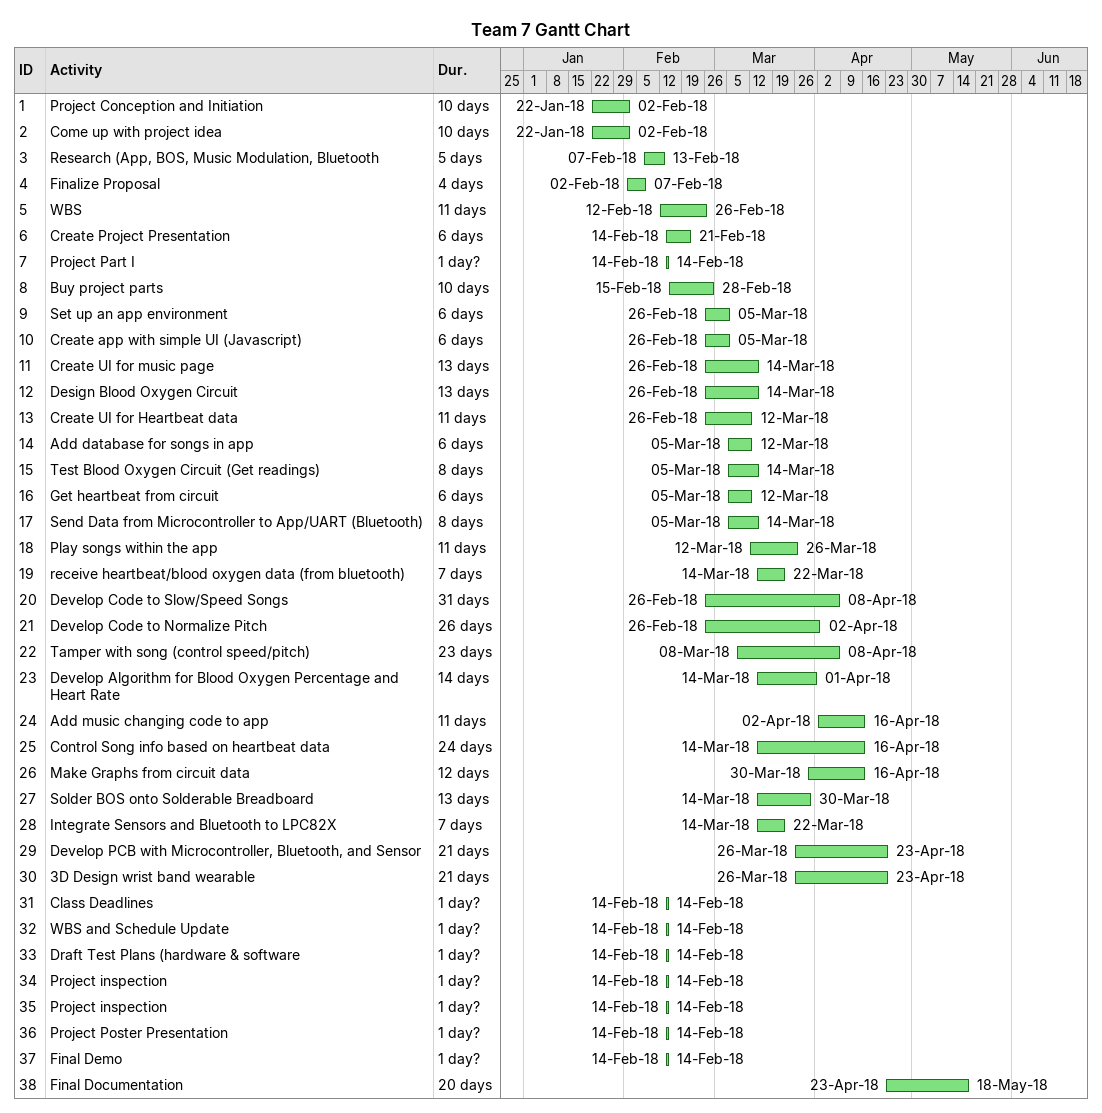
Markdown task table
Team 7 Gantt Chart

| ID | Task | Duration | Start | Finish |
|---|---|---|---|---|
| 1 | Project Conception and Initiation | 10d | 2018-01-22 | 2018-02-02 |
| 2 | Come up with project idea | 10d | 2018-01-22 | 2018-02-02 |
| 3 | Research (App, BOS, Music Modulation, Bluetooth | 5d | 2018-02-07 | 2018-02-13 |
| 4 | Finalize Proposal | 4d | 2018-02-02 | 2018-02-07 |
| 5 | WBS | 11d | 2018-02-12 | 2018-02-26 |
| 6 | Create Project Presentation | 6d | 2018-02-14 | 2018-02-21 |
| 7 | Project Part I | 1d? | 2018-02-14 | 2018-02-14 |
| 8 | Buy project parts | 10d | 2018-02-15 | 2018-02-28 |
| 9 | Set up an app environment | 6d | 2018-02-26 | 2018-03-05 |
| 10 | Create app with simple UI (Javascript) | 6d | 2018-02-26 | 2018-03-05 |
| 11 | Create UI for music page | 13d | 2018-02-26 | 2018-03-14 |
| 12 | Design Blood Oxygen Circuit | 13d | 2018-02-26 | 2018-03-14 |
| 13 | Create UI for Heartbeat data | 11d | 2018-02-26 | 2018-03-12 |
| 14 | Add database for songs in app | 6d | 2018-03-05 | 2018-03-12 |
| 15 | Test Blood Oxygen Circuit (Get readings) | 8d | 2018-03-05 | 2018-03-14 |
| 16 | Get heartbeat from circuit | 6d | 2018-03-05 | 2018-03-12 |
| 17 | Send Data from Microcontroller to App/UART (Bluetooth) | 8d | 2018-03-05 | 2018-03-14 |
| 18 | Play songs within the app | 11d | 2018-03-12 | 2018-03-26 |
| 19 | receive heartbeat/blood oxygen data (from bluetooth) | 7d | 2018-03-14 | 2018-03-22 |
| 20 | Develop Code to Slow/Speed Songs | 31d | 2018-02-26 | 2018-04-08 |
| 21 | Develop Code to Normalize Pitch | 26d | 2018-02-26 | 2018-04-02 |
| 22 | Tamper with song (control speed/pitch) | 23d | 2018-03-08 | 2018-04-08 |
| 23 | Develop Algorithm for Blood Oxygen Percentage and Heart Rate | 14d | 2018-03-14 | 2018-04-01 |
| 24 | Add music changing code to app | 11d | 2018-04-02 | 2018-04-16 |
| 25 | Control Song info based on heartbeat data | 24d | 2018-03-14 | 2018-04-16 |
| 26 | Make Graphs from circuit data | 12d | 2018-03-30 | 2018-04-16 |
| 27 | Solder BOS onto Solderable Breadboard | 13d | 2018-03-14 | 2018-03-30 |
| 28 | Integrate Sensors and Bluetooth to LPC82X | 7d | 2018-03-14 | 2018-03-22 |
| 29 | Develop PCB with Microcontroller, Bluetooth, and Sensor | 21d | 2018-03-26 | 2018-04-23 |
| 30 | 3D Design wrist band wearable | 21d | 2018-03-26 | 2018-04-23 |
| 31 | Class Deadlines | 1d? | 2018-02-14 | 2018-02-14 |
| 32 | WBS and Schedule Update | 1d? | 2018-02-14 | 2018-02-14 |
| 33 | Draft Test Plans (hardware & software | 1d? | 2018-02-14 | 2018-02-14 |
| 34 | Project inspection | 1d? | 2018-02-14 | 2018-02-14 |
| 35 | Project inspection | 1d? | 2018-02-14 | 2018-02-14 |
| 36 | Project Poster Presentation | 1d? | 2018-02-14 | 2018-02-14 |
| 37 | Final Demo | 1d? | 2018-02-14 | 2018-02-14 |
| 38 | Final Documentation | 20d | 2018-04-23 | 2018-05-18 |
